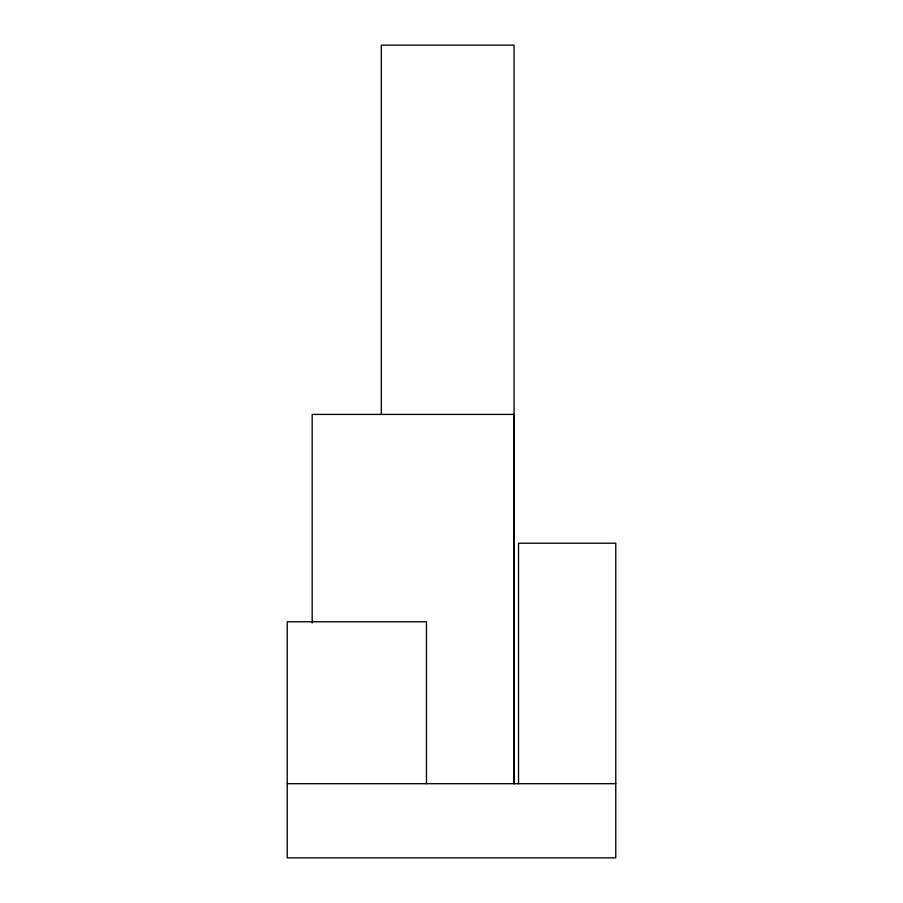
<?xml version="1.0" encoding="UTF-8"?>
<svg xmlns="http://www.w3.org/2000/svg" width="903" height="903" viewBox="0 0 903 903"><rect width="100%" height="100%" fill="white"/><g stroke="black" fill="none" stroke-linecap="round" stroke-linejoin="round"><path stroke-width="1.35" d="M287.233 783.691L615.767 783.691M518.525 783.691L518.525 543.211L615.767 543.211L615.767 857.85L287.233 857.85L287.233 621.783L426.464 621.783L426.464 783.691M381.303 414.421L381.303 45.15L514.044 45.15L514.044 783.691L514.044 414.421L312.19 414.421L312.19 623.014"/></g></svg>
